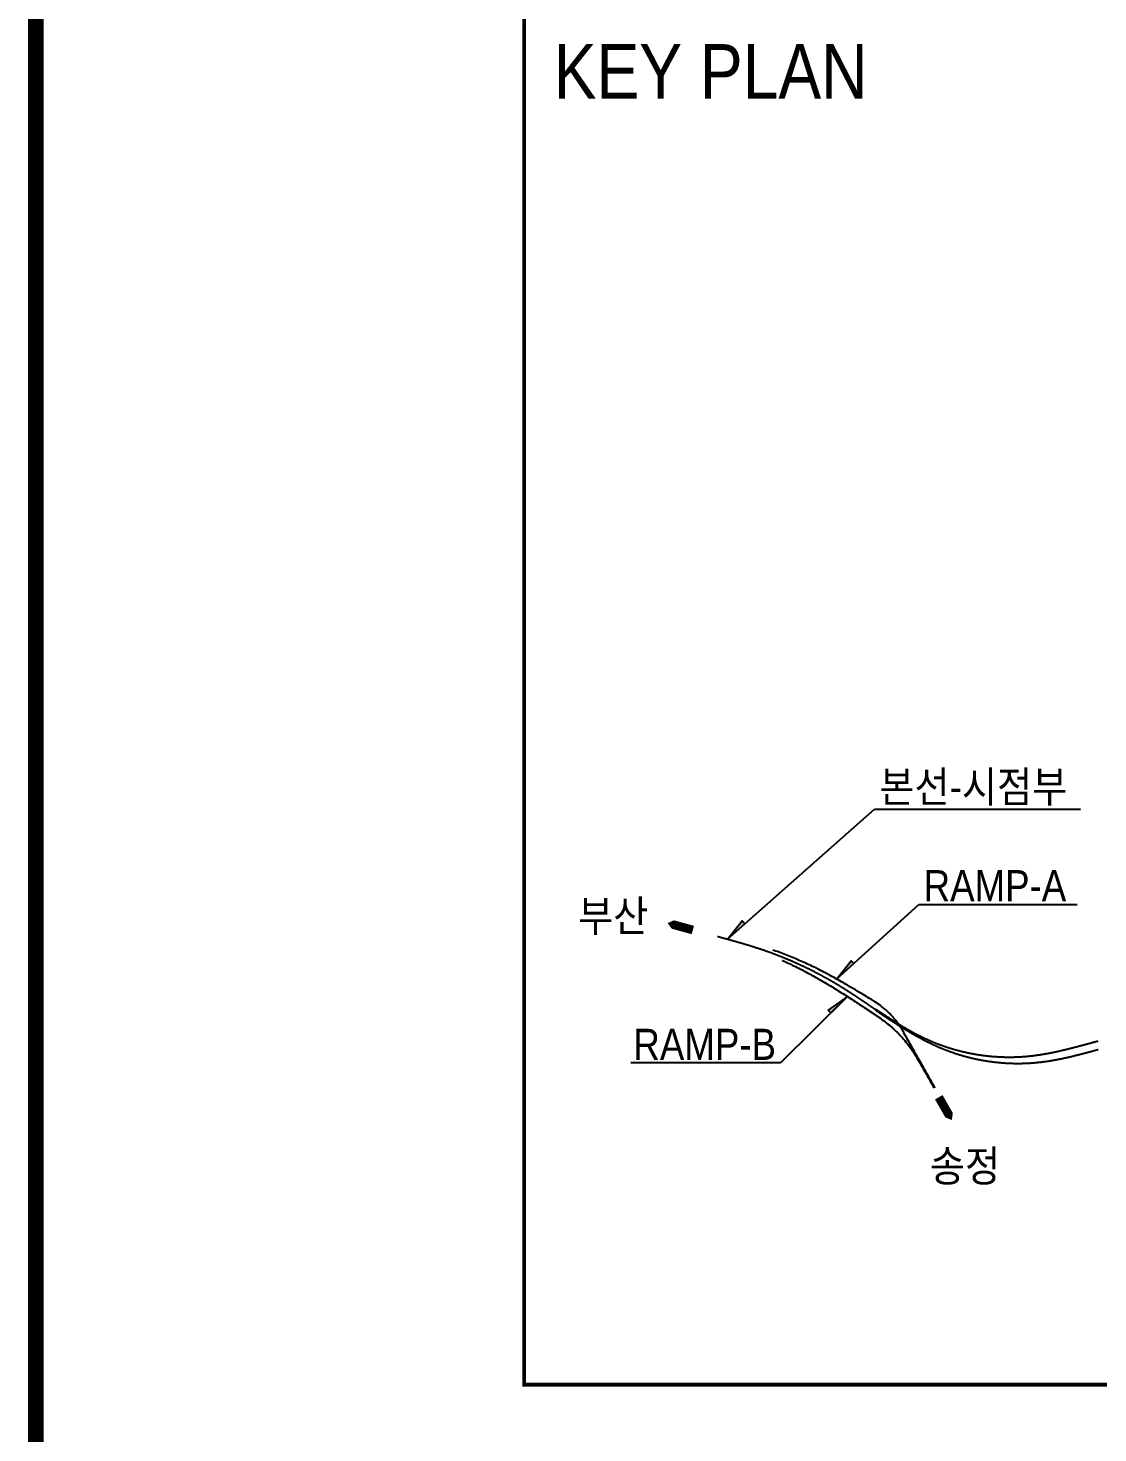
# Model space of a CAD drawing. Header units: inches. Extents: x 0 to 2523, y 0 to 1782.
# Drawn here: x 72 to 484, y 658 to 1200 of the extents above; entities that cross this region are included whole.
import ezdxf
from ezdxf.enums import TextEntityAlignment as Align

# ---------------------------------------------------------------- set-up
doc = ezdxf.new("R2010")
doc.units = ezdxf.units.IN
doc.header["$LTSCALE"] = 12
doc.header["$MEASUREMENT"] = 0
for name, color, linetype in [('CA-ALGN-CNTL', 2, 'Continuous'), ('CA-LEAL', 1, 'Continuous'), ('CA-LEAT', 3, 'Continuous'), ('CX-BORD', 3, 'Continuous'), ('CX-BORD-LIN1', 4, 'Continuous'), ('CX-BORD-LIN2', 3, 'Continuous'), ('CX-BORD-TEX2', 7, 'Continuous'), ('CX-BORD-TEX3', 6, 'Continuous'), ('CZ-LIN1', 7, 'Continuous'), ('CZ-SYMB', 2, 'Continuous'), ('CZ-TEX1', 6, 'Continuous'), ('CZ-TEX3', 2, 'Continuous')]:
    doc.layers.add(name, color=color, linetype=linetype)
doc.styles.add('GHG1', font='Dotum.ttf')
doc.styles.add('TB_TEXT', font='Dotum.ttf')
doc.styles.add('TB_WBTXT', font='Dotum.ttf')
doc.styles.add('TB_WMTXT', font='Dotum.ttf')

# ---------------------------------------------------------------- blocks, each defined once
blk = doc.blocks.new('CXBLKA1-KHCA-부산~울산109_K2H')
at = {"layer": 'CX-BORD-LIN1', "const_width": 2}
blk.add_lwpolyline([(821, 20), (25, 20), (25, 574), (821, 574)], close=True, dxfattribs=at)
at = {"layer": 'CX-BORD-LIN1', "style": 'TB_TEXT'}
for tag, p in [('TR_RCON4', (367.3, 47)), ('TR_RCON3', (367.3, 41)), ('TR_RCON2', (367.3, 35)), ('TR_RCON1', (367.3, 29))]:
    blk.add_attdef(tag, text='', height=3.5, dxfattribs=at).set_placement(p, align=Align.MIDDLE_LEFT)
for tag, height, p in [('TR_DGN4', 3.5, (484.12, 47)), ('TR_CHK4', 3.5, (524.12, 47)), ('TR_RNUM4', 3, (310.11, 46.64)), ('TR_RDAT4', 3.5, (342.5, 47)), ('TR_APP4', 3.5, (564.12, 47)), ('TR_RNUM3', 3, (310.11, 40.64)), ('TR_RDAT3', 3.5, (342.5, 41)), ('TR_DGN3', 3.5, (484.12, 41)), ('TR_CHK3', 3.5, (524.12, 41)), ('TR_APP3', 3.5, (564.12, 41)), ('TR_RNUM2', 3, (310.11, 34.64)), ('TR_RDAT2', 3.5, (342.5, 35)), ('TR_DGN2', 3.5, (484.12, 35)), ('TR_CHK2', 3.5, (524.12, 35)), ('TR_APP2', 3.5, (564.12, 35)), ('TR_RDAT1', 3.5, (342.5, 29)), ('TR_DGN1', 3.5, (484.12, 29)), ('TR_CHK1', 3.5, (524.12, 29)), ('TR_APP1', 3.5, (564.12, 29)), ('TR_RNUM1', 3, (310.11, 28.64))]:
    blk.add_attdef(tag, text='', height=height, dxfattribs=at).set_placement(p, align=Align.MIDDLE_CENTER)
at = {"layer": 'CX-BORD-LIN2', "style": 'TB_TEXT'}
blk.add_attdef('TD_VERSION', text='', height=3, rotation=90, dxfattribs=at).set_placement((825.5, 68.01), align=Align.MIDDLE_CENTER)
at = {"layer": 'CX-BORD-TEX2', "style": 'TB_WMTXT'}
for tag, height, p in [('TB_CNAME', 5, (40.34, 551.83)), ('TB_CSCOP', 4, (41.63, 543.83))]:
    blk.add_attdef(tag, text='', height=height, dxfattribs=at).set_placement(p, align=Align.BOTTOM_LEFT)
at = {"layer": 'CX-BORD-TEX2', "style": 'TB_WBTXT'}
for tag, height, p in [('TB_MTITIL', 10, (423, 553.33)), ('TB_STITL', 7, (423, 538.33))]:
    blk.add_attdef(tag, text='', height=height, dxfattribs=at).set_placement(p, align=Align.MIDDLE_CENTER)
at = {"layer": 'CX-BORD-TEX3', "style": 'TB_TEXT'}
for tag, height, p in [('TD_DCOMP', 4.5, (242.5, 45)), ('TD_CSECT', 4.5, (636, 45)), ('TD_DNAME_TOP', 4.5, (780, 45)), ('TD_DNAME_MAIN', 4.5, (780, 39.01)), ('TD_CCOMP', 4.5, (242.5, 35)), ('TD_HSCAL', 4.5, (651.7, 35.24)), ('TD_VSCAL', 4.5, (680.78, 35.24)), ('TD_DNAME_BOT', 3, (780, 33.65)), ('TD_CNAME', 4.5, (90, 25.75)), ('TD_FIELD', 4.5, (207.5, 25.53)), ('TD_CSTEP', 4.5, (278.24, 25.53)), ('TD_DWGCODE', 4.5, (666, 25.39)), ('TD_DWGNO', 4.5, (780, 25.39))]:
    blk.add_attdef(tag, text='', height=height, dxfattribs=at).set_placement(p, align=Align.MIDDLE_CENTER)
at = {"layer": 'CX-BORD-TEX3', "style": 'TB_TEXT', "width": 0.9}
blk.add_attdef('TD_CDIST', text='', height=4, dxfattribs=at).set_placement((681, 45), align=Align.MIDDLE_CENTER)

msp = doc.modelspace()

# ---------------------------------------------------------------- hatches: boundary and pattern name
at = {"layer": 'CA-LEAL'}
for points in [[(348.21, 854.67), (347.26, 855.76), (341.52, 848.75)], [(390.24, 839.35), (389.27, 840.42), (383.61, 833.35)], [(387.78, 826.57), (380.4, 821.31), (381.42, 820.28)]]:
    msp.add_hatch(color=1, dxfattribs=at).paths.add_polyline_path(points)

# ---------------------------------------------------------------- linework, layer by layer
at = {"layer": 'CA-ALGN-CNTL'}
for points in [[(337.87, 849.75), (337.87, 849.75), (338, 849.71), (338.14, 849.68), (338.27, 849.64), (338.41, 849.6), (338.54, 849.57), (338.68, 849.53), (338.81, 849.49), (338.95, 849.46), (339.08, 849.42), (339.22, 849.38), (339.35, 849.35), (339.49, 849.31), (339.62, 849.27), (339.76, 849.23), (339.89, 849.2), (340.03, 849.16), (340.17, 849.12), (340.3, 849.09), (340.44, 849.05), (340.57, 849.01), (340.71, 848.98), (340.84, 848.94), (340.98, 848.9), (341.11, 848.87), (341.25, 848.83), (341.38, 848.79), (341.52, 848.75), (341.65, 848.72), (341.79, 848.68), (341.92, 848.64), (342.05, 848.6), (342.19, 848.57), (342.32, 848.53), (342.46, 848.49), (342.59, 848.46), (342.73, 848.42), (342.86, 848.38), (343, 848.34), (343.13, 848.31), (343.27, 848.27), (343.4, 848.23), (343.54, 848.19), (343.67, 848.15), (343.81, 848.12), (343.94, 848.08), (344.08, 848.04), (344.21, 848), (344.35, 847.97), (344.48, 847.93), (344.62, 847.89), (344.75, 847.85), (344.89, 847.81), (345.02, 847.77), (345.16, 847.74), (345.29, 847.7), (345.42, 847.66), (345.56, 847.62), (345.69, 847.58), (345.83, 847.54), (345.96, 847.51), (346.1, 847.47), (346.23, 847.43), (346.37, 847.39), (346.5, 847.35), (346.64, 847.31), (346.77, 847.27), (346.9, 847.23), (347.04, 847.19), (347.17, 847.16), (347.31, 847.12), (347.44, 847.08), (347.58, 847.04), (347.71, 847), (347.85, 846.96), (347.98, 846.92), (348.11, 846.88), (348.25, 846.84), (348.38, 846.8), (348.52, 846.76), (348.65, 846.72), (348.78, 846.68), (348.92, 846.64), (349.05, 846.6), (349.19, 846.56), (349.32, 846.52), (349.45, 846.48), (349.59, 846.44), (349.72, 846.39), (349.86, 846.35), (349.99, 846.31), (350.12, 846.27), (350.26, 846.23), (350.39, 846.19), (350.53, 846.15), (350.66, 846.11), (350.79, 846.07), (350.93, 846.02), (351.06, 845.98), (351.19, 845.94), (351.33, 845.9), (351.46, 845.86), (351.59, 845.81), (351.73, 845.77), (351.86, 845.73), (351.99, 845.69), (352.13, 845.64), (352.26, 845.6), (352.39, 845.56), (352.53, 845.52), (352.66, 845.47), (352.79, 845.43), (352.93, 845.39), (353.06, 845.34), (353.19, 845.3), (353.33, 845.26), (353.46, 845.21), (353.59, 845.17), (353.73, 845.13), (353.86, 845.08), (353.99, 845.04), (354.12, 844.99), (354.15, 844.98), (354.26, 844.95), (354.39, 844.9), (354.52, 844.86), (354.66, 844.81), (354.79, 844.77), (354.92, 844.72), (355.05, 844.68), (355.19, 844.63), (355.32, 844.59), (355.45, 844.54), (355.58, 844.5), (355.72, 844.45), (355.85, 844.41), (355.98, 844.36), (356.11, 844.31), (356.24, 844.27), (356.38, 844.22), (356.51, 844.17), (356.64, 844.13), (356.77, 844.08), (356.9, 844.03), (357.04, 843.99), (357.17, 843.94), (357.3, 843.89), (357.43, 843.85), (357.56, 843.8), (357.69, 843.75), (357.83, 843.7), (357.96, 843.65), (358.09, 843.61), (358.22, 843.56), (358.35, 843.51), (358.48, 843.46), (358.61, 843.41), (358.75, 843.36), (358.88, 843.32), (359.01, 843.27), (359.14, 843.22), (359.27, 843.17), (359.4, 843.12), (359.53, 843.07), (359.66, 843.02), (359.79, 842.97), (359.93, 842.92), (360.06, 842.87), (360.19, 842.82), (360.32, 842.77), (360.45, 842.72), (360.58, 842.67), (360.71, 842.62), (360.84, 842.57), (360.97, 842.52), (361.1, 842.47), (361.23, 842.42), (361.36, 842.37), (361.49, 842.32), (361.62, 842.26), (361.75, 842.21), (361.88, 842.16), (362.01, 842.11), (362.14, 842.06), (362.27, 842.01), (362.4, 841.95), (362.53, 841.9), (362.66, 841.85), (362.79, 841.8), (362.92, 841.74), (363.05, 841.69), (363.18, 841.64), (363.31, 841.59), (363.44, 841.53), (363.57, 841.48), (363.7, 841.43), (363.83, 841.37), (363.96, 841.32), (364.09, 841.27), (364.22, 841.21), (364.35, 841.16), (364.48, 841.11), (364.59, 841.06), (364.61, 841.05), (364.73, 841), (364.86, 840.94), (364.99, 840.89), (365.12, 840.83), (365.25, 840.78), (365.38, 840.72), (365.51, 840.67), (365.64, 840.61), (365.77, 840.56), (365.77, 840.56), (365.89, 840.5), (366.02, 840.45), (366.15, 840.39), (366.28, 840.34), (366.41, 840.28), (366.54, 840.23), (366.66, 840.17), (366.79, 840.11), (366.92, 840.06), (367.05, 840), (367.18, 839.94), (367.31, 839.89), (367.34, 839.87), (367.43, 839.83), (367.56, 839.77), (367.69, 839.72), (367.82, 839.66), (367.94, 839.6), (368.07, 839.55), (368.2, 839.49), (368.33, 839.43), (368.33, 839.43), (368.46, 839.37), (368.58, 839.31), (368.71, 839.26), (368.84, 839.2), (368.96, 839.14), (369.09, 839.08), (369.22, 839.02), (369.35, 838.97), (369.47, 838.91), (369.6, 838.85), (369.73, 838.79), (369.85, 838.73), (369.98, 838.67), (370.11, 838.61), (370.24, 838.55), (370.36, 838.49), (370.49, 838.43), (370.62, 838.37), (370.74, 838.31), (370.87, 838.25), (370.99, 838.19), (371.12, 838.13), (371.25, 838.07), (371.37, 838.01), (371.5, 837.95), (371.63, 837.89), (371.75, 837.83), (371.88, 837.77), (372, 837.71), (372.13, 837.65), (372.26, 837.59), (372.38, 837.53), (372.51, 837.46), (372.63, 837.4), (372.76, 837.34), (372.88, 837.28), (373.01, 837.22), (373.14, 837.15), (373.26, 837.09), (373.39, 837.03), (373.51, 836.97), (373.64, 836.91), (373.76, 836.84), (373.89, 836.78), (374.01, 836.72), (374.14, 836.65), (374.26, 836.59), (374.39, 836.53), (374.51, 836.46), (374.64, 836.4), (374.76, 836.34), (374.89, 836.27), (375.01, 836.21), (375.14, 836.15), (375.26, 836.08), (375.38, 836.02), (375.51, 835.95), (375.63, 835.89), (375.76, 835.82), (375.88, 835.76), (376.01, 835.69), (376.13, 835.63), (376.25, 835.57), (376.38, 835.5), (376.5, 835.43), (376.63, 835.37), (376.75, 835.3), (376.87, 835.24), (377, 835.17), (377.12, 835.11), (377.24, 835.04), (377.37, 834.98), (377.49, 834.91), (377.61, 834.84), (377.74, 834.78), (377.86, 834.71), (377.98, 834.64), (378.11, 834.58), (378.23, 834.51), (378.35, 834.44), (378.48, 834.38), (378.6, 834.31), (378.72, 834.24), (378.84, 834.17), (378.97, 834.11), (379.09, 834.04), (379.21, 833.97), (379.33, 833.9), (379.46, 833.84), (379.58, 833.77), (379.7, 833.7), (379.82, 833.63), (379.95, 833.56), (380.07, 833.49), (380.19, 833.43), (380.31, 833.36), (380.43, 833.29), (380.56, 833.22), (380.68, 833.15), (380.8, 833.08), (380.92, 833.01), (381.04, 832.94), (381.16, 832.87), (381.28, 832.8), (381.41, 832.73), (381.53, 832.66), (381.65, 832.59), (381.77, 832.52), (381.89, 832.45), (382.01, 832.38), (382.13, 832.31), (382.25, 832.24), (382.37, 832.17), (382.5, 832.1), (382.62, 832.03), (382.74, 831.96), (382.86, 831.89), (382.98, 831.81), (383.1, 831.74), (383.22, 831.67), (383.34, 831.6), (383.46, 831.53), (383.58, 831.46), (383.7, 831.38), (383.82, 831.31), (383.94, 831.24), (384.06, 831.17), (384.18, 831.1), (384.3, 831.02), (384.42, 830.95), (384.54, 830.88), (384.66, 830.81), (384.66, 830.81), (384.78, 830.73), (384.9, 830.66), (385.02, 830.59), (385.14, 830.51), (385.25, 830.44), (385.37, 830.37), (385.49, 830.29), (385.61, 830.22), (385.73, 830.14), (385.85, 830.07), (385.97, 830), (386.09, 829.92), (386.21, 829.85), (386.33, 829.77), (386.44, 829.7), (386.56, 829.63), (386.68, 829.55), (386.8, 829.48), (386.92, 829.4), (387.04, 829.33), (387.15, 829.25), (387.27, 829.18), (387.39, 829.1), (387.51, 829.03), (387.63, 828.95), (387.74, 828.88), (387.86, 828.8), (387.98, 828.72), (388.1, 828.65), (388.22, 828.57), (388.33, 828.5), (388.45, 828.42), (388.57, 828.34), (388.69, 828.27), (388.8, 828.19), (388.92, 828.12), (389.04, 828.04), (389.16, 827.96), (389.27, 827.89), (389.39, 827.81), (389.51, 827.73), (389.62, 827.66), (389.74, 827.58), (389.86, 827.5), (389.98, 827.43), (390.09, 827.35), (390.21, 827.27), (390.33, 827.2), (390.44, 827.12), (390.56, 827.04), (390.68, 826.96), (390.79, 826.89), (390.91, 826.81), (391.03, 826.73), (391.14, 826.65), (391.26, 826.58), (391.38, 826.5), (391.49, 826.42), (391.61, 826.34), (391.73, 826.27), (391.84, 826.19), (391.96, 826.11), (392.07, 826.03), (392.19, 825.95), (392.31, 825.88), (392.42, 825.8), (392.54, 825.72), (392.65, 825.64), (392.77, 825.56), (392.89, 825.48), (393, 825.41), (393.12, 825.33), (393.24, 825.25), (393.35, 825.17), (393.47, 825.09), (393.58, 825.01), (393.7, 824.94), (393.81, 824.86), (393.93, 824.78), (394.05, 824.7), (394.16, 824.62), (394.28, 824.54), (394.39, 824.46), (394.51, 824.38), (394.62, 824.31), (394.74, 824.23), (394.86, 824.15), (394.97, 824.07), (395.09, 823.99), (395.2, 823.91), (395.32, 823.83), (395.43, 823.75), (395.55, 823.67), (395.66, 823.59), (395.78, 823.51), (395.9, 823.44), (396.01, 823.36), (396.13, 823.28), (396.24, 823.2), (396.36, 823.12), (396.47, 823.04), (396.59, 822.96), (396.7, 822.88), (396.82, 822.8), (396.93, 822.72), (397.05, 822.64), (397.16, 822.56), (397.28, 822.48), (397.39, 822.4), (397.51, 822.32), (397.63, 822.25), (397.74, 822.17), (397.86, 822.09), (397.97, 822.01), (398.09, 821.93), (398.2, 821.85), (398.32, 821.77), (398.43, 821.69), (398.55, 821.61), (398.65, 821.54), (398.65, 821.54)], [(421.5, 791.37), (421.15, 791.98), (420.81, 792.59), (420.47, 793.2), (420.12, 793.8), (419.78, 794.41), (419.44, 795.02), (419.09, 795.63), (418.75, 796.24), (418.4, 796.85), (418.06, 797.46), (417.72, 798.07), (417.37, 798.68), (417.03, 799.29), (416.68, 799.9), (416.34, 800.51), (416, 801.12), (415.65, 801.73), (415.31, 802.34), (414.96, 802.95), (414.62, 803.56), (414.28, 804.17), (413.93, 804.78), (413.59, 805.39), (413.25, 806), (412.9, 806.61), (412.56, 807.22), (412.21, 807.83), (411.87, 808.44), (411.53, 809.05), (411.18, 809.66), (410.84, 810.27), (410.49, 810.88), (410.15, 811.49), (409.81, 812.1), (409.46, 812.71), (409.21, 813.15), (409.12, 813.31), (408.84, 813.8), (408.76, 813.92), (408.73, 813.98), (408.4, 814.51), (408.02, 815.1), (407.78, 815.45), (407.62, 815.68), (407.22, 816.25), (407.06, 816.48), (406.8, 816.82), (406.37, 817.37), (405.93, 817.91), (405.85, 818.01), (405.85, 818.01), (405.76, 818.12), (405.76, 818.12), (405.57, 818.34), (405.57, 818.34), (405.52, 818.41), (405.52, 818.41), (405.48, 818.45), (405.02, 818.97), (404.83, 819.18), (404.54, 819.49), (404.06, 819.99), (403.56, 820.48), (403.05, 820.97), (402.54, 821.44), (402.22, 821.71), (402.01, 821.9), (401.47, 822.35), (400.92, 822.78), (400.59, 823.04), (400.37, 823.21), (399.8, 823.62), (399.23, 824.02), (398.65, 824.41), (398.06, 824.79), (397.83, 824.93), (397.83, 824.93), (397.46, 825.15), (396.86, 825.52), (396.26, 825.88), (395.67, 826.24), (395.07, 826.61), (394.47, 826.97), (393.87, 827.33), (393.27, 827.7), (392.67, 828.06), (392.07, 828.42), (391.47, 828.78), (391.41, 828.81), (390.99, 829.07), (390.87, 829.14), (390.35, 829.45), (390.27, 829.5), (389.67, 829.85), (389.15, 830.16), (389.07, 830.21), (389.01, 830.25), (389.01, 830.25), (388.46, 830.57), (388.21, 830.71), (387.86, 830.92), (387.25, 831.27), (387.25, 831.27), (386.65, 831.62), (386.22, 831.87), (386.22, 831.87), (386.04, 831.97), (385.43, 832.32), (384.83, 832.67), (384.22, 833.01), (383.61, 833.35), (383, 833.7), (382.38, 834.03), (381.77, 834.37), (381.15, 834.71), (380.54, 835.04), (379.92, 835.37), (379.3, 835.7), (378.68, 836.02), (378.06, 836.34), (377.44, 836.66), (376.81, 836.98), (376.19, 837.3), (375.7, 837.54), (375.56, 837.61), (374.93, 837.91), (374.3, 838.22), (373.67, 838.52), (373.04, 838.82), (372.41, 839.12), (371.77, 839.41), (371.13, 839.7), (370.49, 839.99), (369.85, 840.27), (369.21, 840.55), (368.57, 840.83), (368.18, 840.99), (368.18, 840.99), (367.93, 841.1), (367.87, 841.13), (367.28, 841.37), (367.09, 841.46), (367.09, 841.46), (366.63, 841.64), (365.99, 841.91), (365.34, 842.17), (364.96, 842.32), (364.69, 842.43), (364.04, 842.68), (363.38, 842.94), (362.73, 843.19), (362.07, 843.43), (361.42, 843.68), (360.76, 843.92), (360.1, 844.15), (359.44, 844.39), (359.03, 844.53)], [(362.73, 840.54), (362.73, 840.54), (362.73, 840.54), (363.37, 840.24), (364, 839.95), (364.22, 839.85), (364.64, 839.65), (365.27, 839.35), (365.9, 839.04), (366.53, 838.74), (367.04, 838.48), (367.16, 838.43), (367.78, 838.12), (368.41, 837.8), (369.03, 837.49), (369.66, 837.17), (370.28, 836.85), (370.9, 836.52), (371.52, 836.2), (372.14, 835.87), (372.75, 835.54), (373.37, 835.2), (373.98, 834.87), (374.6, 834.53), (375.21, 834.19), (375.82, 833.85), (376.43, 833.5), (376.52, 833.45), (377.03, 833.15), (377.64, 832.8), (378.24, 832.45), (378.85, 832.1), (379.45, 831.74), (380.05, 831.38), (380.65, 831.02), (381.25, 830.66), (381.85, 830.29), (382.44, 829.93), (383.04, 829.56), (383.63, 829.19), (384.23, 828.82), (384.82, 828.45), (385.41, 828.07), (386.01, 827.7), (386.6, 827.32), (387.19, 826.95), (387.78, 826.57), (388.36, 826.19), (388.95, 825.81), (389.54, 825.43), (390.13, 825.05), (390.72, 824.67), (391.3, 824.29), (391.89, 823.91), (392.48, 823.53), (393.06, 823.14), (393.65, 822.76), (394.2, 822.4), (394.2, 822.4), (394.24, 822.38), (394.82, 822), (395.41, 821.61), (395.99, 821.23), (396.58, 820.84), (397.16, 820.46), (397.74, 820.07), (398.32, 819.68), (398.9, 819.28), (399.47, 818.88), (400.05, 818.48), (400.61, 818.07), (401.18, 817.66), (401.74, 817.24), (402.3, 816.81), (402.85, 816.38), (403.4, 815.95), (403.94, 815.5), (404.47, 815.05), (405, 814.59), (405.04, 814.56), (405.52, 814.13), (406.04, 813.65), (406.55, 813.17), (407.05, 812.68), (407.54, 812.18), (408.03, 811.68), (408.5, 811.17), (408.97, 810.65), (409.43, 810.12), (409.89, 809.59), (410.33, 809.05), (410.77, 808.5), (411.2, 807.95), (411.62, 807.39), (412.03, 806.82), (412.43, 806.25), (412.58, 806.04), (412.83, 805.67), (413.22, 805.09), (413.59, 804.5), (413.97, 803.91), (414.33, 803.31), (414.69, 802.71), (414.91, 802.35), (414.91, 802.35), (415.05, 802.11), (415.4, 801.5), (415.75, 800.9), (416.1, 800.29), (416.45, 799.68), (416.59, 799.43), (416.79, 799.07), (417.14, 798.46), (417.48, 797.86), (417.83, 797.25), (418.18, 796.64), (418.52, 796.03), (418.87, 795.42), (419.22, 794.81), (419.56, 794.21), (419.91, 793.6), (420.25, 792.99), (420.6, 792.38), (420.95, 791.77), (421.26, 791.23)], [(398.53, 821.37), (398.53, 821.37), (398.55, 821.36), (398.66, 821.28), (398.78, 821.2), (398.9, 821.12), (399.01, 821.04), (399.13, 820.97), (399.24, 820.89), (399.36, 820.81), (399.48, 820.73), (399.59, 820.66), (399.71, 820.58), (399.83, 820.5), (399.94, 820.42), (400.06, 820.34), (400.18, 820.27), (400.29, 820.19), (400.41, 820.11), (400.53, 820.03), (400.64, 819.96), (400.76, 819.88), (400.88, 819.8), (400.99, 819.72), (401.11, 819.65), (401.22, 819.57), (401.34, 819.49), (401.46, 819.41), (401.57, 819.34), (401.69, 819.26), (401.81, 819.18), (401.92, 819.1), (402.04, 819.03), (402.16, 818.95), (402.27, 818.87), (402.39, 818.79), (402.51, 818.72), (402.62, 818.64), (402.74, 818.56), (402.86, 818.49), (402.98, 818.41), (403.09, 818.33), (403.21, 818.25), (403.33, 818.18), (403.44, 818.1), (403.56, 818.02), (403.68, 817.95), (403.79, 817.87), (403.91, 817.79), (404.03, 817.72), (404.15, 817.64), (404.26, 817.56), (404.38, 817.49), (404.5, 817.41), (404.61, 817.33), (404.73, 817.26), (404.85, 817.18), (404.97, 817.11), (405.08, 817.03), (405.2, 816.95), (405.32, 816.88), (405.44, 816.8), (405.55, 816.72), (405.67, 816.65), (405.79, 816.57), (405.91, 816.5), (406.03, 816.42), (406.14, 816.35), (406.26, 816.27), (406.38, 816.2), (406.5, 816.12), (406.5, 816.12), (406.61, 816.04), (406.73, 815.97), (406.85, 815.89), (406.9, 815.86), (406.97, 815.82), (407.02, 815.79), (407.09, 815.74), (407.21, 815.67), (407.32, 815.59), (407.44, 815.52), (407.56, 815.44), (407.68, 815.37), (407.8, 815.29), (407.92, 815.22), (408.03, 815.15), (408.15, 815.07), (408.27, 815), (408.39, 814.92), (408.51, 814.85), (408.63, 814.78), (408.75, 814.7), (408.87, 814.63), (408.99, 814.55), (409.1, 814.48), (409.22, 814.41), (409.34, 814.33), (409.46, 814.26), (409.58, 814.19), (409.7, 814.11), (409.82, 814.04), (409.94, 813.97), (410.06, 813.9), (410.18, 813.82), (410.3, 813.75), (410.42, 813.68), (410.54, 813.61), (410.66, 813.53), (410.78, 813.46), (410.9, 813.39), (411.02, 813.32), (411.14, 813.24), (411.26, 813.17), (411.38, 813.1), (411.5, 813.03), (411.62, 812.96), (411.74, 812.89), (411.86, 812.82), (411.98, 812.75), (412.1, 812.67), (412.22, 812.6), (412.34, 812.53), (412.47, 812.46), (412.59, 812.39), (412.71, 812.32), (412.83, 812.25), (412.95, 812.18), (413.07, 812.11), (413.19, 812.04), (413.31, 811.97), (413.44, 811.9), (413.56, 811.83), (413.68, 811.77), (413.68, 811.77), (413.8, 811.7), (413.92, 811.63), (414.04, 811.56), (414.17, 811.49), (414.29, 811.42), (414.41, 811.35), (414.53, 811.28), (414.66, 811.22), (414.78, 811.15), (414.9, 811.08), (415.02, 811.01), (415.15, 810.95), (415.27, 810.88), (415.39, 810.81), (415.51, 810.74), (415.64, 810.68), (415.76, 810.61), (415.88, 810.55), (416.01, 810.48), (416.13, 810.41), (416.25, 810.35), (416.38, 810.28), (416.44, 810.25), (416.5, 810.22), (416.62, 810.15), (416.75, 810.08), (416.87, 810.02), (417, 809.95), (417.12, 809.89), (417.24, 809.82), (417.37, 809.76), (417.49, 809.7), (417.62, 809.63), (417.74, 809.57), (417.87, 809.5), (417.99, 809.44), (418.12, 809.38), (418.24, 809.31), (418.37, 809.25), (418.49, 809.19), (418.55, 809.16), (418.62, 809.13), (418.74, 809.06), (418.87, 809), (418.98, 808.94), (418.99, 808.94), (419.08, 808.9), (419.12, 808.88), (419.24, 808.81), (419.37, 808.75), (419.5, 808.69), (419.62, 808.63), (419.75, 808.57), (419.87, 808.51), (420, 808.45), (420.13, 808.39), (420.25, 808.33), (420.38, 808.27), (420.51, 808.21), (420.63, 808.15), (420.76, 808.09), (420.89, 808.03), (421.01, 807.97), (421.14, 807.91), (421.27, 807.85), (421.4, 807.8), (421.52, 807.74), (421.65, 807.68), (421.78, 807.62), (421.91, 807.57), (422.03, 807.51), (422.16, 807.45), (422.29, 807.39), (422.42, 807.34), (422.55, 807.28), (422.67, 807.23), (422.8, 807.17), (422.93, 807.11), (423.06, 807.06), (423.17, 807.01), (423.19, 807), (423.32, 806.95), (423.45, 806.89), (423.57, 806.84), (423.7, 806.79), (423.83, 806.73), (423.96, 806.68), (424.09, 806.63), (424.22, 806.57), (424.35, 806.52), (424.48, 806.47), (424.61, 806.41), (424.74, 806.36), (424.87, 806.31), (425, 806.26), (425.13, 806.21), (425.26, 806.15), (425.39, 806.1), (425.52, 806.05), (425.65, 806), (425.78, 805.95), (425.91, 805.9), (426.04, 805.85), (426.17, 805.8), (426.31, 805.75), (426.44, 805.7), (426.57, 805.65), (426.7, 805.61), (426.83, 805.56), (426.96, 805.51), (427.09, 805.46), (427.23, 805.41), (427.36, 805.37), (427.49, 805.32), (427.62, 805.27), (427.75, 805.22), (427.88, 805.18), (428.02, 805.13), (428.15, 805.09), (428.28, 805.04), (428.41, 804.99), (428.55, 804.95), (428.68, 804.9), (428.81, 804.86), (428.94, 804.81), (429.08, 804.77), (429.21, 804.73), (429.34, 804.68), (429.48, 804.64), (429.61, 804.59), (429.74, 804.55), (429.87, 804.51), (430.01, 804.47), (430.14, 804.42), (430.27, 804.38), (430.41, 804.34), (430.54, 804.3), (430.68, 804.26), (430.81, 804.21), (430.94, 804.17), (431.08, 804.13), (431.21, 804.09), (431.35, 804.05), (431.48, 804.01), (431.61, 803.97), (431.75, 803.93), (431.88, 803.89), (432.02, 803.85), (432.15, 803.82), (432.29, 803.78), (432.42, 803.74), (432.56, 803.7), (432.69, 803.66), (432.83, 803.62), (432.96, 803.59), (433.1, 803.55), (433.23, 803.51), (433.37, 803.48), (433.5, 803.44), (433.64, 803.4), (433.77, 803.37), (433.91, 803.33), (434.04, 803.3), (434.18, 803.26), (434.31, 803.23), (434.45, 803.19), (434.58, 803.16), (434.72, 803.12), (434.86, 803.09), (434.99, 803.06), (435.13, 803.02), (435.26, 802.99), (435.4, 802.96), (435.54, 802.92), (435.67, 802.89), (435.81, 802.86), (435.94, 802.83), (436.08, 802.8), (436.22, 802.77), (436.35, 802.73), (436.49, 802.7), (436.56, 802.69), (436.63, 802.67), (436.76, 802.64), (436.9, 802.61), (437.04, 802.58), (437.17, 802.55), (437.31, 802.52), (437.45, 802.49), (437.58, 802.46), (437.72, 802.44), (437.86, 802.41), (438, 802.38), (438.13, 802.35), (438.27, 802.32), (438.41, 802.3), (438.55, 802.27), (438.57, 802.26), (438.68, 802.24), (438.82, 802.22), (438.96, 802.19), (439.1, 802.16), (439.23, 802.14), (439.37, 802.11), (439.51, 802.09), (439.65, 802.06), (439.78, 802.04), (439.92, 802.01), (440.06, 801.99), (440.2, 801.96), (440.33, 801.94), (440.47, 801.91), (440.61, 801.89), (440.75, 801.87), (440.89, 801.85), (441.03, 801.82), (441.16, 801.8), (441.3, 801.78), (441.44, 801.76), (441.58, 801.73), (441.72, 801.71), (441.85, 801.69), (441.99, 801.67), (442.13, 801.65), (442.27, 801.63), (442.41, 801.61), (442.55, 801.59), (442.69, 801.57), (442.82, 801.55), (442.96, 801.53), (443.1, 801.51), (443.24, 801.49), (443.38, 801.48), (443.52, 801.46), (443.66, 801.44), (443.7, 801.43), (443.8, 801.42), (443.94, 801.4), (444.07, 801.39), (444.21, 801.37), (444.35, 801.35), (444.49, 801.34), (444.63, 801.32), (444.77, 801.31), (444.91, 801.29), (445.05, 801.27), (445.19, 801.26), (445.33, 801.24), (445.47, 801.23), (445.6, 801.22), (445.74, 801.2), (445.88, 801.19), (446.02, 801.17), (446.16, 801.16), (446.3, 801.15), (446.44, 801.13), (446.58, 801.12), (446.72, 801.11), (446.86, 801.1), (447, 801.09), (447.14, 801.07), (447.28, 801.06), (447.42, 801.05), (447.56, 801.04), (447.7, 801.03), (447.84, 801.02), (447.98, 801.01), (448.12, 801), (448.25, 800.99), (448.34, 800.99), (448.38, 800.98), (448.39, 800.98), (448.45, 800.98), (448.51, 800.97), (448.53, 800.97), (448.67, 800.96), (448.81, 800.96), (448.95, 800.95), (449.09, 800.94), (449.23, 800.93), (449.37, 800.92), (449.51, 800.92), (449.65, 800.91), (449.79, 800.9), (449.93, 800.9), (450.07, 800.89), (450.21, 800.88), (450.35, 800.88), (450.49, 800.87), (450.63, 800.87), (450.77, 800.86), (450.91, 800.86), (451.05, 800.85), (451.19, 800.85), (451.33, 800.85), (451.47, 800.84), (451.61, 800.84), (451.75, 800.83), (451.89, 800.83), (452.03, 800.83), (452.17, 800.83), (452.31, 800.82), (452.45, 800.82), (452.59, 800.82), (452.73, 800.82), (452.87, 800.82), (453.01, 800.82), (453.15, 800.82), (453.29, 800.82), (453.43, 800.82), (453.57, 800.82), (453.71, 800.82), (453.85, 800.82), (453.99, 800.82), (454.13, 800.82), (454.27, 800.82), (454.35, 800.82), (454.41, 800.82), (454.55, 800.82), (454.69, 800.83), (454.83, 800.83), (454.97, 800.83), (455.11, 800.83), (455.25, 800.84), (455.39, 800.84), (455.53, 800.85), (455.67, 800.85), (455.81, 800.85), (455.95, 800.86), (456.09, 800.86), (456.23, 800.87), (456.37, 800.87), (456.51, 800.88), (456.65, 800.88), (456.79, 800.89), (456.93, 800.9), (457.07, 800.9), (457.21, 800.91), (457.35, 800.92), (457.49, 800.92), (457.52, 800.93), (457.63, 800.93), (457.75, 800.94), (457.77, 800.94), (457.84, 800.94), (457.91, 800.95), (458.05, 800.96), (458.19, 800.96), (458.33, 800.97), (458.47, 800.98), (458.61, 800.99), (458.75, 801), (458.89, 801.01), (459.03, 801.02), (459.17, 801.03), (459.31, 801.04), (459.44, 801.05), (459.58, 801.06), (459.72, 801.07), (459.86, 801.09), (460, 801.1), (460.14, 801.11), (460.28, 801.12), (460.3, 801.12), (460.42, 801.13), (460.56, 801.15), (460.7, 801.16), (460.84, 801.17), (460.98, 801.19), (461.12, 801.2), (461.26, 801.22), (461.4, 801.23), (461.54, 801.24), (461.68, 801.26), (461.81, 801.27), (461.95, 801.29), (462.09, 801.31), (462.23, 801.32), (462.37, 801.34), (462.51, 801.35), (462.65, 801.37), (462.75, 801.38), (462.79, 801.39), (462.83, 801.39), (462.93, 801.4), (463.06, 801.42), (463.07, 801.42), (463.2, 801.44), (463.34, 801.46), (463.48, 801.48), (463.62, 801.49), (463.76, 801.51), (463.9, 801.53), (464.04, 801.55), (464.18, 801.57), (464.31, 801.59), (464.45, 801.61), (464.59, 801.63), (464.73, 801.65), (464.87, 801.67), (465.01, 801.69), (465.15, 801.71), (465.28, 801.73), (465.42, 801.75), (465.56, 801.78), (465.7, 801.8), (465.84, 801.82), (465.98, 801.84), (466.11, 801.87), (466.25, 801.89), (466.39, 801.91), (466.53, 801.93), (466.67, 801.96), (466.68, 801.96), (466.8, 801.98), (466.9, 802), (466.94, 802.01), (467.08, 802.03), (467.22, 802.05), (467.36, 802.08), (467.49, 802.1), (467.63, 802.13), (467.77, 802.15), (467.91, 802.18), (468.04, 802.2), (468.18, 802.23), (468.32, 802.25), (468.46, 802.28), (468.59, 802.31), (468.73, 802.33), (468.87, 802.36), (469.01, 802.39), (469.14, 802.41), (469.28, 802.44), (469.42, 802.47), (469.56, 802.49), (469.69, 802.52), (469.79, 802.54), (469.83, 802.55), (469.97, 802.58), (470.1, 802.61), (470.24, 802.63), (470.38, 802.66), (470.52, 802.69), (470.65, 802.72), (470.79, 802.75), (470.93, 802.78), (470.95, 802.78), (471.06, 802.81), (471.2, 802.84), (471.34, 802.87), (471.47, 802.9), (471.61, 802.93), (471.75, 802.96), (471.88, 802.99), (472.02, 803.02), (472.16, 803.05), (472.29, 803.08), (472.43, 803.11), (472.57, 803.14), (472.7, 803.17), (472.84, 803.2), (472.98, 803.23), (473.11, 803.26), (473.25, 803.29), (473.39, 803.33), (473.52, 803.36), (473.66, 803.39), (473.8, 803.42), (473.93, 803.45), (474.07, 803.49), (474.2, 803.52), (474.34, 803.55), (474.48, 803.58), (474.61, 803.62), (474.75, 803.65), (474.89, 803.68), (475.02, 803.72), (475.16, 803.75), (475.29, 803.78), (475.43, 803.82), (475.56, 803.85), (475.7, 803.88), (475.84, 803.92), (475.97, 803.95), (476.11, 803.98), (476.24, 804.02), (476.38, 804.05), (476.52, 804.09), (476.65, 804.12), (476.79, 804.15), (476.86, 804.17), (476.92, 804.19), (477.06, 804.22), (477.19, 804.26), (477.33, 804.29), (477.43, 804.32), (477.47, 804.33), (477.53, 804.34), (477.6, 804.36), (477.74, 804.4), (477.87, 804.43), (478.01, 804.47), (478.14, 804.5), (478.28, 804.54), (478.41, 804.57), (478.55, 804.61), (478.69, 804.64), (478.82, 804.68), (478.96, 804.71), (478.98, 804.72), (479.05, 804.74), (479.09, 804.75), (479.19, 804.77), (479.23, 804.78), (479.36, 804.82), (479.5, 804.86), (479.63, 804.89), (479.77, 804.93), (479.9, 804.96), (480.04, 805), (480.17, 805.03), (480.31, 805.07), (480.45, 805.11), (480.58, 805.14), (480.72, 805.18), (480.85, 805.21), (480.99, 805.25), (481.12, 805.29), (481.26, 805.32), (481.39, 805.36), (481.53, 805.4), (481.66, 805.43), (481.8, 805.47), (481.93, 805.51), (482.07, 805.54), (482.2, 805.58), (482.34, 805.61), (482.47, 805.65), (482.61, 805.69), (482.74, 805.72), (482.88, 805.76), (483.01, 805.8), (483.15, 805.83), (483.28, 805.87), (483.42, 805.91), (483.55, 805.94), (483.69, 805.98), (483.83, 806.02), (483.94, 806.05), (483.96, 806.05), (484.1, 806.09), (484.23, 806.13), (484.37, 806.16)], [(398.76, 821.72), (398.76, 821.72), (398.78, 821.7), (398.9, 821.63), (399.01, 821.55), (399.13, 821.47), (399.25, 821.39), (399.36, 821.32), (399.48, 821.24), (399.59, 821.16), (399.71, 821.08), (399.83, 821), (399.94, 820.93), (400.06, 820.85), (400.18, 820.77), (400.29, 820.69), (400.41, 820.62), (400.53, 820.54), (400.64, 820.46), (400.76, 820.38), (400.88, 820.31), (400.99, 820.23), (401.11, 820.15), (401.23, 820.07), (401.34, 820), (401.46, 819.92), (401.58, 819.84), (401.69, 819.76), (401.81, 819.69), (401.93, 819.61), (402.04, 819.53), (402.16, 819.45), (402.28, 819.38), (402.39, 819.3), (402.51, 819.22), (402.63, 819.15), (402.74, 819.07), (402.86, 818.99), (402.98, 818.92), (403.09, 818.84), (403.21, 818.76), (403.33, 818.68), (403.45, 818.61), (403.56, 818.53), (403.68, 818.46), (403.8, 818.38), (403.91, 818.3), (404.03, 818.23), (404.15, 818.15), (404.27, 818.07), (404.38, 818), (404.5, 817.92), (404.62, 817.85), (404.74, 817.77), (404.85, 817.69), (404.97, 817.62), (405.09, 817.54), (405.21, 817.47), (405.33, 817.39), (405.44, 817.32), (405.56, 817.24), (405.68, 817.16), (405.8, 817.09), (405.92, 817.01), (406.03, 816.94), (406.15, 816.86), (406.27, 816.79), (406.39, 816.71), (406.51, 816.64), (406.63, 816.57), (406.74, 816.49), (406.86, 816.42), (406.98, 816.34), (407.1, 816.27), (407.22, 816.19), (407.34, 816.12), (407.46, 816.05), (407.58, 815.97), (407.7, 815.9), (407.81, 815.83), (407.93, 815.75), (408.05, 815.68), (408.17, 815.61), (408.29, 815.53), (408.41, 815.46), (408.53, 815.39), (408.65, 815.31), (408.77, 815.24), (408.89, 815.17), (409.01, 815.1), (409.13, 815.03), (409.25, 814.95), (409.37, 814.88), (409.49, 814.81), (409.61, 814.74), (409.73, 814.67), (409.85, 814.6), (409.97, 814.52), (410.09, 814.45), (410.21, 814.38), (410.33, 814.31), (410.46, 814.24), (410.58, 814.17), (410.7, 814.1), (410.82, 814.03), (410.94, 813.96), (411.06, 813.89), (411.18, 813.82), (411.3, 813.75), (411.43, 813.68), (411.55, 813.61), (411.67, 813.54), (411.79, 813.47), (411.91, 813.41), (412.04, 813.34), (412.16, 813.27), (412.28, 813.2), (412.4, 813.13), (412.52, 813.06), (412.65, 813), (412.77, 812.93), (412.89, 812.86), (413.02, 812.8), (413.14, 812.73), (413.26, 812.66), (413.38, 812.59), (413.51, 812.53), (413.63, 812.46), (413.75, 812.4), (413.88, 812.33), (414, 812.27), (414.13, 812.2), (414.25, 812.13), (414.37, 812.07), (414.5, 812), (414.62, 811.94), (414.75, 811.88), (414.87, 811.81), (415, 811.75), (415.12, 811.68), (415.24, 811.62), (415.37, 811.56), (415.49, 811.49), (415.62, 811.43), (415.74, 811.37), (415.87, 811.31), (416, 811.24), (416.12, 811.18), (416.18, 811.15), (416.25, 811.12), (416.37, 811.06), (416.5, 811), (416.62, 810.94), (416.75, 810.88), (416.88, 810.81), (417, 810.75), (417.13, 810.69), (417.26, 810.63), (417.38, 810.57), (417.51, 810.52), (417.64, 810.46), (417.76, 810.4), (417.89, 810.34), (418.02, 810.28), (418.02, 810.28), (418.14, 810.22), (418.23, 810.18), (418.27, 810.16), (418.4, 810.11), (418.44, 810.09), (418.53, 810.05), (418.62, 810.01), (418.65, 809.99), (418.78, 809.93), (418.91, 809.88), (419.04, 809.82), (419.17, 809.76), (419.29, 809.71), (419.42, 809.65), (419.55, 809.6), (419.68, 809.54), (419.81, 809.48), (419.94, 809.43), (420.07, 809.37), (420.2, 809.32), (420.32, 809.27), (420.45, 809.21), (420.58, 809.16), (420.71, 809.1), (420.84, 809.05), (420.97, 809), (421.1, 808.94), (421.23, 808.89), (421.36, 808.84), (421.49, 808.79), (421.62, 808.74), (421.75, 808.68), (421.88, 808.63), (422.01, 808.58), (422.14, 808.53), (422.27, 808.48), (422.4, 808.43), (422.53, 808.38), (422.66, 808.33), (422.79, 808.28), (422.92, 808.23), (423.06, 808.18), (423.19, 808.13), (423.32, 808.08), (423.45, 808.03), (423.58, 807.98), (423.71, 807.94), (423.84, 807.89), (423.98, 807.84), (424.11, 807.79), (424.24, 807.75), (424.37, 807.7), (424.5, 807.65), (424.63, 807.6), (424.77, 807.56), (424.9, 807.51), (425.03, 807.47), (425.16, 807.42), (425.3, 807.38), (425.43, 807.33), (425.56, 807.29), (425.69, 807.24), (425.83, 807.2), (425.96, 807.15), (426.09, 807.11), (426.23, 807.07), (426.36, 807.02), (426.49, 806.98), (426.63, 806.94), (426.76, 806.89), (426.89, 806.85), (427.03, 806.81), (427.16, 806.77), (427.29, 806.73), (427.43, 806.68), (427.56, 806.64), (427.69, 806.6), (427.83, 806.56), (427.96, 806.52), (428.1, 806.48), (428.23, 806.44), (428.36, 806.4), (428.5, 806.36), (428.63, 806.32), (428.77, 806.28), (428.9, 806.24), (429.04, 806.21), (429.17, 806.17), (429.31, 806.13), (429.44, 806.09), (429.58, 806.05), (429.71, 806.02), (429.85, 805.98), (429.98, 805.94), (430.12, 805.91), (430.25, 805.87), (430.39, 805.83), (430.52, 805.8), (430.66, 805.76), (430.79, 805.73), (430.93, 805.69), (431.06, 805.66), (431.2, 805.62), (431.34, 805.59), (431.47, 805.55), (431.61, 805.52), (431.74, 805.49), (431.88, 805.45), (432.01, 805.42), (432.15, 805.39), (432.29, 805.35), (432.42, 805.32), (432.56, 805.29), (432.7, 805.26), (432.83, 805.23), (432.97, 805.2), (433.11, 805.16), (433.17, 805.15), (433.24, 805.13), (433.38, 805.1), (433.52, 805.07), (433.65, 805.04), (433.71, 805.03), (433.73, 805.02), (433.79, 805.01), (433.93, 804.98), (434.06, 804.95), (434.2, 804.92), (434.34, 804.9), (434.47, 804.87), (434.61, 804.84), (434.75, 804.81), (434.88, 804.78), (435.02, 804.75), (435.16, 804.73), (435.3, 804.7), (435.43, 804.67), (435.57, 804.65), (435.71, 804.62), (435.85, 804.59), (435.98, 804.57), (436.12, 804.54), (436.26, 804.52), (436.4, 804.49), (436.53, 804.47), (436.67, 804.44), (436.81, 804.42), (436.95, 804.39), (437.09, 804.37), (437.22, 804.35), (437.36, 804.32), (437.5, 804.3), (437.64, 804.28), (437.78, 804.25), (437.91, 804.23), (438.05, 804.21), (438.19, 804.19), (438.33, 804.17), (438.47, 804.15), (438.61, 804.12), (438.75, 804.1), (438.88, 804.08), (439.02, 804.06), (439.16, 804.04), (439.3, 804.02), (439.44, 804), (439.58, 803.98), (439.72, 803.96), (439.85, 803.95), (439.99, 803.93), (440.13, 803.91), (440.27, 803.89), (440.41, 803.87), (440.55, 803.86), (440.69, 803.84), (440.83, 803.82), (440.96, 803.8), (441.1, 803.79), (441.24, 803.77), (441.38, 803.75), (441.52, 803.74), (441.66, 803.72), (441.8, 803.71), (441.94, 803.69), (442.08, 803.68), (442.22, 803.66), (442.36, 803.65), (442.5, 803.64), (442.63, 803.62), (442.77, 803.61), (442.91, 803.59), (443.05, 803.58), (443.19, 803.57), (443.33, 803.56), (443.47, 803.54), (443.61, 803.53), (443.75, 803.52), (443.89, 803.51), (444.03, 803.5), (444.17, 803.49), (444.24, 803.48), (444.31, 803.48), (444.45, 803.47), (444.59, 803.46), (444.73, 803.45), (444.87, 803.44), (445.01, 803.43), (445.15, 803.42), (445.29, 803.41), (445.43, 803.4), (445.57, 803.39), (445.71, 803.38), (445.85, 803.37), (445.86, 803.37), (445.93, 803.37), (445.98, 803.37), (446, 803.37), (446.12, 803.36), (446.26, 803.35), (446.4, 803.35), (446.54, 803.34), (446.68, 803.33), (446.82, 803.33), (446.96, 803.32), (447.1, 803.31), (447.24, 803.31), (447.38, 803.3), (447.52, 803.3), (447.66, 803.29), (447.8, 803.29), (447.94, 803.29), (448.08, 803.28), (448.21, 803.28), (448.22, 803.28), (448.36, 803.27), (448.5, 803.27), (448.64, 803.27), (448.78, 803.27), (448.92, 803.26), (449.06, 803.26), (449.2, 803.26), (449.34, 803.26), (449.48, 803.26), (449.62, 803.26), (449.76, 803.26), (449.9, 803.25), (450.04, 803.25), (450.18, 803.25), (450.32, 803.25), (450.46, 803.25), (450.6, 803.26), (450.74, 803.26), (450.88, 803.26), (451.02, 803.26), (451.16, 803.26), (451.3, 803.26), (451.44, 803.26), (451.58, 803.27), (451.72, 803.27), (451.86, 803.27), (452, 803.28), (452.14, 803.28), (452.28, 803.28), (452.42, 803.29), (452.56, 803.29), (452.7, 803.3), (452.84, 803.3), (452.98, 803.31), (453.12, 803.31), (453.26, 803.32), (453.4, 803.32), (453.54, 803.33), (453.68, 803.34), (453.82, 803.34), (453.96, 803.35), (454.1, 803.36), (454.17, 803.36), (454.24, 803.36), (454.38, 803.37), (454.52, 803.38), (454.66, 803.39), (454.8, 803.39), (454.94, 803.4), (455.08, 803.41), (455.22, 803.42), (455.36, 803.43), (455.5, 803.44), (455.64, 803.45), (455.78, 803.46), (455.92, 803.47), (456.06, 803.48), (456.08, 803.48), (456.18, 803.49), (456.2, 803.49), (456.25, 803.5), (456.31, 803.5), (456.34, 803.5), (456.48, 803.51), (456.62, 803.53), (456.75, 803.54), (456.89, 803.55), (457.03, 803.56), (457.17, 803.57), (457.31, 803.59), (457.45, 803.6), (457.59, 803.61), (457.73, 803.63), (457.87, 803.64), (458.01, 803.66), (458.05, 803.66), (458.11, 803.67), (458.15, 803.67), (458.18, 803.67), (458.19, 803.67), (458.29, 803.69), (458.43, 803.7), (458.57, 803.72), (458.71, 803.73), (458.84, 803.75), (458.98, 803.76), (459.12, 803.78), (459.26, 803.79), (459.4, 803.81), (459.41, 803.81), (459.54, 803.83), (459.68, 803.85), (459.82, 803.86), (459.96, 803.88), (460.1, 803.9), (460.23, 803.92), (460.37, 803.94), (460.51, 803.95), (460.65, 803.97), (460.79, 803.99), (460.93, 804.01), (461.07, 804.03), (461.2, 804.05), (461.34, 804.07), (461.48, 804.09), (461.62, 804.11), (461.76, 804.13), (461.9, 804.15), (461.92, 804.16), (462.04, 804.17), (462.17, 804.2), (462.27, 804.21), (462.31, 804.22), (462.45, 804.24), (462.59, 804.26), (462.73, 804.28), (462.87, 804.31), (463, 804.33), (463.14, 804.35), (463.28, 804.38), (463.42, 804.4), (463.56, 804.42), (463.69, 804.45), (463.83, 804.47), (463.97, 804.49), (464.11, 804.52), (464.24, 804.54), (464.38, 804.57), (464.52, 804.59), (464.66, 804.62), (464.8, 804.64), (464.93, 804.67), (465.07, 804.69), (465.21, 804.72), (465.35, 804.75), (465.48, 804.77), (465.62, 804.8), (465.76, 804.83), (465.9, 804.85), (466.03, 804.88), (466.17, 804.91), (466.31, 804.93), (466.45, 804.96), (466.58, 804.99), (466.72, 805.02), (466.86, 805.05), (466.99, 805.07), (467.13, 805.1), (467.27, 805.13), (467.41, 805.16), (467.54, 805.19), (467.68, 805.22), (467.82, 805.25), (467.95, 805.27), (468.09, 805.3), (468.23, 805.33), (468.36, 805.36), (468.5, 805.39), (468.64, 805.42), (468.76, 805.45), (468.77, 805.45), (468.88, 805.48), (468.91, 805.48), (469.05, 805.51), (469.18, 805.54), (469.32, 805.58), (469.46, 805.61), (469.59, 805.64), (469.73, 805.67), (469.87, 805.7), (470, 805.73), (470.14, 805.76), (470.28, 805.79), (470.41, 805.83), (470.55, 805.86), (470.68, 805.89), (470.82, 805.92), (470.96, 805.95), (471.09, 805.99), (471.23, 806.02), (471.37, 806.05), (471.5, 806.08), (471.64, 806.12), (471.77, 806.15), (471.91, 806.18), (472.05, 806.22), (472.18, 806.25), (472.32, 806.28), (472.45, 806.32), (472.59, 806.35), (472.73, 806.38), (472.86, 806.42), (473, 806.45), (473.13, 806.48), (473.27, 806.52), (473.41, 806.55), (473.54, 806.59), (473.68, 806.62), (473.81, 806.66), (473.95, 806.69), (474.08, 806.72), (474.22, 806.76), (474.36, 806.79), (474.49, 806.83), (474.63, 806.86), (474.76, 806.9), (474.9, 806.93), (475.03, 806.97), (475.17, 807), (475.3, 807.04), (475.44, 807.07), (475.58, 807.11), (475.71, 807.14), (475.85, 807.18), (475.98, 807.21), (476.12, 807.25), (476.25, 807.29), (476.39, 807.32), (476.52, 807.36), (476.66, 807.39), (476.79, 807.43), (476.93, 807.46), (476.98, 807.48), (477.06, 807.5), (477.2, 807.54), (477.34, 807.57), (477.47, 807.61), (477.61, 807.64), (477.74, 807.68), (477.88, 807.72), (478.01, 807.75), (478.15, 807.79), (478.28, 807.83), (478.42, 807.86), (478.55, 807.9), (478.69, 807.93), (478.82, 807.97), (478.96, 808.01), (479.09, 808.04), (479.23, 808.08), (479.36, 808.12), (479.5, 808.15), (479.63, 808.19), (479.77, 808.23), (479.9, 808.26), (480.04, 808.3), (480.17, 808.34), (480.31, 808.37), (480.44, 808.41), (480.58, 808.44), (480.71, 808.48), (480.85, 808.52), (480.99, 808.55), (481.02, 808.57), (481.12, 808.59), (481.26, 808.63), (481.39, 808.66), (481.53, 808.7), (481.66, 808.74), (481.8, 808.77), (481.93, 808.81), (482, 808.83), (482.07, 808.85), (482.2, 808.88), (482.34, 808.92), (482.47, 808.96), (482.61, 808.99), (482.74, 809.03), (482.82, 809.05), (482.88, 809.07), (483.01, 809.1), (483.15, 809.14), (483.28, 809.18), (483.42, 809.21), (483.55, 809.25), (483.69, 809.29), (483.82, 809.32), (483.96, 809.36), (484.09, 809.4), (484.23, 809.43), (484.36, 809.47)]]:
    msp.add_lwpolyline(points, dxfattribs=at)
at = {"layer": 'CA-LEAL', "color": 1}
for p, q in [((341.52, 848.75), (398.21, 898.85)), ((398.21, 898.85), (477.61, 898.85)), ((383.61, 833.35), (415.29, 862.03)), ((415.29, 862.03), (476.26, 862.03)), ((387.78, 826.57), (361.95, 801.02)), ((361.95, 801.02), (304.3, 801.02))]:
    msp.add_line(p, q, dxfattribs=at)
for points in [[(348.21, 854.67), (341.52, 848.75), (347.26, 855.76)], [(390.24, 839.35), (383.61, 833.35), (389.27, 840.42)], [(381.42, 820.28), (387.78, 826.57), (380.4, 821.31)]]:
    msp.add_lwpolyline(points, close=True, dxfattribs=at)
at = {"layer": 'CZ-LIN1', "const_width": 1.5}
msp.add_lwpolyline([(263.19, 1206.23), (734.25, 1206.23), (734.25, 676.89), (263.19, 676.89)], close=True, dxfattribs=at)
at = {"layer": 'CZ-SYMB'}
for points in [[(318.44, 854.93, 0, 8.4, 0), (323.59, 853.51, 3.36, 3.36, 0), (327.31, 852.49, 3.36, 3.36, 0), (328.19, 852.25, 3.36, 3.36, 0)], [(427.99, 778.97, 0, 8.4, 0), (425.35, 783.61, 3.36, 3.36, 0), (423.44, 786.96, 3.36, 3.36, 0), (422.99, 787.75, 3.36, 3.36, 0)]]:
    msp.add_lwpolyline(points, format="xyseb", dxfattribs=at)

# ---------------------------------------------------------------- block references
at = {"layer": 'CX-BORD', "xscale": 3, "yscale": 3, "zscale": 3}
msp.add_blockref('CXBLKA1-KHCA-부산~울산109_K2H', (0, 0), dxfattribs=at)

# ---------------------------------------------------------------- texts
at = {"layer": 'CA-LEAT', "style": 'GHG1', "width": 0.9}
for s, p in [('본선-시점부', (400.06, 901.48)), ('RAMP-A', (417.15, 863.35)), ('RAMP-B', (305.28, 802.15))]:
    msp.add_text(s, height=12, dxfattribs=at).set_placement(p)
at = {"layer": 'CZ-TEX1', "style": 'GHG1', "width": 0.9}
msp.add_text('KEY PLAN', height=21, dxfattribs=at).set_placement((274.57, 1172.86))
at = {"layer": 'CZ-TEX3', "style": 'GHG1', "width": 0.9}
for s, p in [('부산', (283.93, 851.64)), ('송정', (419.55, 755.24))]:
    msp.add_text(s, height=12, dxfattribs=at).set_placement(p)

doc.saveas('drawing.dxf')
